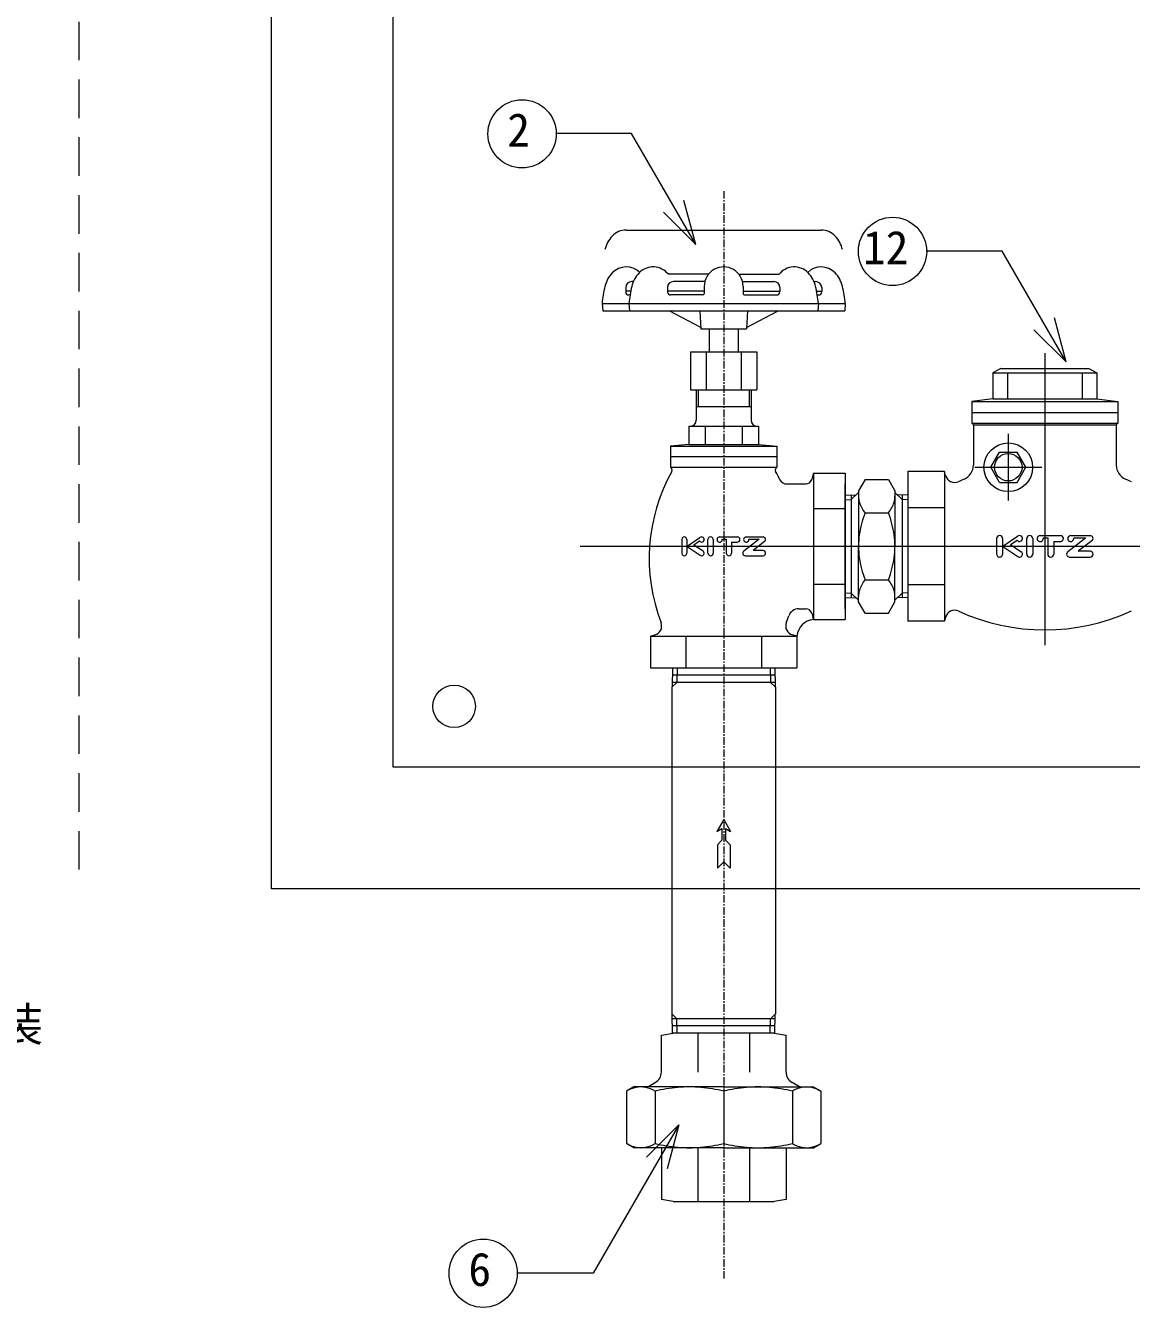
# Model space of a CAD drawing. Units: millimetres, scale not verified. Extents: x -79494 to 6471, y -2774 to 2774.
# Drawn here: x -102 to 627, y -607 to 238 of the extents above; entities that cross this region are included whole.
import ezdxf
from ezdxf.enums import TextEntityAlignment as Align

# ---------------------------------------------------------------- set-up
doc = ezdxf.new("R2010")
doc.units = ezdxf.units.MM
doc.header["$LTSCALE"] = 4
doc.linetypes.add('USER1', pattern=[9.525, 6.35, -3.175])
doc.linetypes.add('USER6', pattern=[2, 1.25, -0.25, 0.25, -0.25])
for name, color, linetype, lineweight in [('0-1_WAKU', 7, 'Continuous', 18), ('0-3_moji', 7, 'Continuous', 18), ('1-0', 7, 'Continuous', 18)]:
    doc.layers.add(name, color=color, linetype=linetype, lineweight=lineweight)
doc.styles.add('ＭＳ ゴシック', font='')
doc.styles.get('ＭＳ ゴシック').set_extended_font_data('MS Gothic')

msp = doc.modelspace()

# ---------------------------------------------------------------- linework, layer by layer
at = {"layer": '0-1_WAKU', "linetype": 'USER1'}
msp.add_line((-66.511, 888.513), (-66.511, -323.515), dxfattribs=at)
at = {"layer": '0-3_moji'}
for p, q in [((297.804, 167.168), (247.804, 167.168)), ((340.006, 94.071), (297.804, 167.168)), ((340.006, 94.071), (332.242, 123.049)), ((340.006, 94.071), (318.793, 115.284)), ((541.959, 89.667), (491.959, 89.667)), ((584.161, 16.569), (541.959, 89.667)), ((584.161, 16.569), (576.397, 45.547)), ((584.161, 16.569), (562.948, 37.783)), ((328.898, -486.291), (272.46, -584.045)), ((328.898, -486.291), (307.685, -507.504)), ((328.898, -486.291), (321.134, -515.269)), ((272.46, -584.045), (222.46, -584.045))]:
    msp.add_line(p, q, dxfattribs=at)
for centre in [(225.595, 166.915), (469.75, 89.413), (199.96, -584.045)]:
    msp.add_circle(centre, 22.5, dxfattribs=at)
at = {"layer": '1-0', "color": 3}
for p, q in [((140.709, -250.509), (140.709, 791.757)), ((570.102, 22.321), (570.102, -170.098)), ((546.05, -30.855), (546.05, -74.831)), ((524.082, -52.843), (568.098, -52.843)), ((263.856, -104.956), (1263.149, -104.956)), ((327.734, -185.13), (327.626, -194.598)), ((389.191, -185.13), (389.299, -194.598)), ((392.239, -189.88), (324.686, -189.88)), ((327.626, -194.598), (324.388, -197.836)), ((392.239, -194.598), (324.686, -194.598)), ((389.299, -194.598), (392.537, -197.836)), ((1583.846, -250.509), (140.709, -250.509)), ((358.462, -285.051), (353.973, -292.827)), ((358.462, -285.051), (362.952, -292.827)), ((353.973, -292.827), (357.34, -290.883)), ((357.34, -290.883), (357.34, -298.68)), ((359.585, -290.883), (362.952, -292.827)), ((359.585, -290.883), (359.585, -298.68)), ((354.293, -301.727), (357.34, -298.68)), ((354.293, -301.727), (354.293, -317.12)), ((359.585, -298.68), (362.631, -301.727)), ((362.631, -301.727), (362.631, -317.12)), ((354.293, -317.12), (358.462, -312.951)), ((358.462, -312.951), (362.631, -317.12)), ((327.626, -416.272), (324.388, -413.035)), ((389.299, -416.272), (392.537, -413.035)), ((392.239, -416.272), (324.686, -416.272)), ((392.239, -420.991), (324.686, -420.991)), ((327.734, -425.74), (327.626, -416.272)), ((389.191, -425.74), (389.299, -416.272))]:
    msp.add_line(p, q, dxfattribs=at)
at = {"layer": '1-0', "color": 3, "linetype": 'USER6'}
msp.add_line((358.462, 129.226), (358.462, -587.581), dxfattribs=at)
at = {"layer": '1-0'}
for p, q in [((294.245, 103.497), (422.68, 103.497)), ((298.981, 69.561), (297.875, 69.561)), ((348.449, 74.372), (321.989, 74.372)), ((346.042, 69.561), (325.441, 69.561)), ((368.476, 74.372), (394.936, 74.372)), ((370.883, 69.561), (391.484, 69.561)), ((417.944, 69.561), (419.049, 69.561)), ((293.867, 65.552), (293.867, 62.746)), ((297.229, 63.147), (293.867, 63.147)), ((296.787, 60.742), (295.871, 60.742)), ((321.432, 65.552), (321.432, 62.746)), ((345.635, 63.147), (321.432, 63.147)), ((344.632, 60.742), (323.436, 60.742)), ((345.635, 66.354), (345.635, 61.744)), ((371.29, 66.354), (371.29, 61.744)), ((371.29, 63.147), (395.493, 63.147)), ((372.292, 60.742), (393.489, 60.742)), ((395.493, 65.552), (395.493, 62.746)), ((419.696, 63.147), (423.058, 63.147)), ((420.138, 60.742), (421.054, 60.742)), ((423.058, 65.552), (423.058, 62.746)), ((278.288, 55.13), (278.709, 50.319)), ((278.288, 55.13), (438.637, 55.13)), ((296.018, 55.13), (296.439, 50.319)), ((420.907, 55.13), (420.486, 50.319)), ((438.637, 55.13), (438.216, 50.319)), ((278.709, 50.319), (438.216, 50.319)), ((343.377, 39.295), (322.644, 50.319)), ((342.799, 50.319), (343.43, 38.293)), ((374.125, 50.319), (373.495, 38.293)), ((373.548, 39.295), (394.281, 50.319)), ((343.43, 38.293), (373.495, 38.293)), ((348.942, 38.293), (348.942, 23.323)), ((367.983, 38.293), (367.983, 23.323)), ((336.615, 23.323), (380.31, 23.323)), ((346.89, 23.323), (346.89, -1.732)), ((370.035, 23.323), (370.035, -1.732)), ((380.31, 23.323), (380.31, -1.732)), ((541.039, 12.299), (535.828, 9.29)), ((535.828, 9.29), (604.377, 9.29)), ((535.828, 9.29), (535.828, -7.745)), ((541.039, 12.299), (599.166, 12.299)), ((545.557, 9.29), (545.557, -7.745)), ((570.102, 9.29), (570.102, -7.745)), ((594.647, 9.29), (594.647, -7.745)), ((599.166, 12.299), (604.377, 9.29)), ((604.377, 9.29), (604.377, -7.745)), ((340.423, -1.732), (340.423, -21.775)), ((341.726, -1.732), (341.726, -12.756)), ((375.199, -1.732), (375.199, -12.756)), ((376.502, -1.732), (376.502, -21.775)), ((535.828, -7.745), (521.998, -9.512)), ((535.828, -7.745), (604.377, -7.745)), ((604.377, -7.745), (618.207, -9.512)), ((340.423, -12.756), (376.502, -12.756)), ((521.998, -9.512), (521.998, -23.78)), ((521.998, -9.512), (618.207, -9.512)), ((521.998, -16.764), (618.207, -16.764)), ((618.207, -9.512), (618.207, -23.78)), ((521.998, -23.78), (618.207, -23.78)), ((523, -24.782), (521.998, -23.78)), ((523, -24.782), (523, -51.426)), ((523, -24.782), (617.205, -24.782)), ((617.205, -24.782), (618.207, -23.78)), ((617.205, -24.782), (617.205, -51.426)), ((335.412, -25.784), (335.412, -37.81)), ((335.412, -25.784), (381.513, -25.784)), ((346.312, -25.784), (346.312, -37.81)), ((370.613, -25.784), (370.613, -37.81)), ((381.513, -25.784), (381.513, -37.81)), ((335.412, -37.81), (323.386, -39.013)), ((323.386, -39.013), (393.539, -39.013)), ((323.386, -39.013), (323.386, -52.843)), ((335.412, -37.81), (381.513, -37.81)), ((381.513, -37.81), (393.539, -39.013)), ((393.539, -39.013), (393.539, -52.843)), ((323.386, -45.828), (393.539, -45.828)), ((534.478, -52.843), (540.264, -42.821)), ((540.264, -42.821), (551.836, -42.821)), ((557.622, -52.843), (551.836, -42.821)), ((323.386, -52.843), (393.539, -52.843)), ((417.591, -56.651), (416.454, -60.896)), ((417.591, -56.651), (438.637, -56.651)), ((417.591, -56.651), (417.591, -153.261)), ((438.637, -56.651), (438.637, -153.261)), ((479.906, -55.549), (479.906, -154.364)), ((503.959, -55.549), (479.906, -55.549)), ((504.734, -58.443), (503.959, -55.549)), ((540.264, -62.865), (534.478, -52.843)), ((551.836, -62.865), (557.622, -52.843)), ((400.065, -63.867), (412.582, -63.867)), ((438.637, -146.045), (438.637, -63.867)), ((451.623, -60.982), (447.296, -68.477)), ((451.623, -60.982), (467.021, -60.982)), ((467.021, -60.982), (471.348, -68.477)), ((540.264, -62.865), (551.836, -62.865)), ((438.637, -71.303), (445.619, -71.085)), ((438.637, -74.243), (442.585, -74.119)), ((442.585, -74.119), (447.296, -69.409)), ((442.585, -71.18), (442.585, -138.732)), ((447.296, -68.247), (447.296, -104.956)), ((471.348, -68.247), (471.348, -104.956)), ((476.058, -74.119), (471.348, -69.409)), ((479.906, -71.3), (473.024, -71.085)), ((476.058, -71.18), (476.058, -138.732)), ((479.906, -74.24), (476.058, -74.119)), ((417.591, -80.076), (438.637, -80.076)), ((451.623, -82.969), (467.021, -82.969)), ((503.959, -79.497), (479.906, -79.497)), ((330.802, -100.512), (330.802, -109.401)), ((334.275, -100.512), (334.275, -109.401)), ((334.35, -104.906), (342.826, -99.132)), ((348.105, -109.4), (348.105, -100.512)), ((351.579, -100.512), (351.579, -109.4)), ((355.801, -98.776), (367.443, -98.776)), ((357.537, -100.164), (357.537, -100.512)), ((357.537, -100.164), (360.151, -100.164)), ((360.151, -100.164), (360.151, -109.4)), ((381.834, -100.274), (371.641, -108.102)), ((373.341, -98.775), (384.43, -98.775)), ((375.077, -100.164), (375.077, -100.512)), ((375.077, -100.164), (381.795, -100.164)), ((538.333, -99.851), (538.333, -110.061)), ((542.322, -99.851), (542.322, -110.061)), ((542.408, -104.898), (552.143, -98.267)), ((547.561, -103.767), (551.788, -100.888)), ((558.206, -110.061), (558.206, -99.852)), ((562.196, -99.852), (562.196, -110.061)), ((567.045, -97.858), (580.417, -97.858)), ((569.04, -99.452), (572.042, -99.452)), ((569.04, -99.452), (569.04, -99.852)), ((572.042, -99.452), (572.042, -110.061)), ((596.946, -99.579), (585.239, -108.569)), ((587.191, -97.857), (599.927, -97.857)), ((589.185, -99.452), (596.901, -99.452)), ((589.185, -99.452), (589.185, -99.852)), ((601.112, -101.342), (592.411, -108.024)), ((334.35, -105.007), (342.938, -110.856)), ((338.836, -103.921), (342.516, -101.414)), ((338.836, -103.921), (344.865, -108.027)), ((363.624, -102.175), (367.443, -102.175)), ((363.624, -102.175), (363.624, -109.4)), ((385.461, -101.81), (377.886, -107.627)), ((384.423, -107.738), (377.925, -107.738)), ((447.296, -141.665), (447.296, -104.956)), ((471.348, -141.665), (471.348, -104.956)), ((542.408, -105.014), (552.271, -111.732)), ((547.56, -103.767), (554.484, -108.483)), ((576.031, -101.762), (576.031, -110.061)), ((576.031, -101.762), (580.417, -101.762)), ((599.919, -108.151), (592.456, -108.151)), ((372.672, -111.137), (384.423, -111.137)), ((586.423, -112.055), (599.919, -112.055)), ((417.591, -129.836), (438.637, -129.836)), ((451.623, -126.943), (467.021, -126.943)), ((503.959, -130.415), (479.906, -130.415)), ((438.637, -135.67), (442.585, -135.793)), ((438.637, -138.609), (445.619, -138.827)), ((442.585, -135.793), (447.296, -140.503)), ((451.623, -148.93), (447.296, -141.436)), ((467.021, -148.93), (471.348, -141.436)), ((476.058, -135.793), (471.348, -140.503)), ((479.906, -138.612), (473.024, -138.827)), ((479.906, -135.673), (476.058, -135.793)), ((407.997, -146.045), (412.582, -146.045)), ((416.454, -149.017), (417.591, -153.261)), ((451.623, -148.93), (467.021, -148.93)), ((504.734, -151.469), (503.959, -154.363)), ((417.591, -153.261), (438.637, -153.261)), ((310.157, -164.085), (313.141, -163.285)), ((310.157, -164.085), (310.157, -185.13)), ((310.157, -164.085), (406.767, -164.085)), ((333.582, -164.085), (333.582, -185.13)), ((383.343, -164.085), (383.343, -185.13)), ((406.767, -164.085), (403.784, -163.285)), ((406.767, -164.085), (406.767, -185.13)), ((310.157, -185.13), (406.767, -185.13)), ((317.373, -185.13), (399.552, -185.13)), ((324.794, -185.13), (324.591, -197.632)), ((392.131, -185.13), (392.333, -197.632)), ((324.388, -197.836), (324.388, -413.035)), ((392.537, -197.836), (392.537, -413.035)), ((324.794, -425.74), (324.591, -413.238)), ((392.131, -425.74), (392.333, -413.238)), ((317.373, -427.174), (325.141, -425.74)), ((317.373, -451.433), (317.373, -427.174)), ((391.784, -425.74), (325.141, -425.74)), ((341.443, -425.74), (341.443, -451.433)), ((375.482, -425.74), (375.482, -451.433)), ((391.784, -425.74), (399.552, -427.174)), ((399.552, -451.433), (399.552, -427.174)), ((299.334, -461.248), (294.462, -464.061)), ((294.462, -464.061), (294.462, -498.523)), ((358.462, -461.248), (299.334, -461.248)), ((308.389, -461.248), (313.364, -458.376)), ((313.207, -464.061), (313.207, -498.523)), ((358.462, -461.248), (417.591, -461.248)), ((358.462, -464.061), (358.462, -498.523)), ((408.536, -461.248), (403.56, -458.376)), ((403.717, -464.061), (403.717, -498.523)), ((417.591, -461.248), (422.463, -464.061)), ((422.463, -464.061), (422.463, -498.523)), ((299.334, -501.336), (294.462, -498.523)), ((358.462, -501.336), (299.334, -501.336)), ((317.373, -501.336), (317.373, -535.41)), ((341.443, -501.336), (341.443, -536.844)), ((358.462, -501.336), (417.591, -501.336)), ((375.482, -501.336), (375.482, -536.844)), ((399.552, -501.336), (399.552, -535.41)), ((417.591, -501.336), (422.463, -498.523)), ((325.141, -536.844), (317.373, -535.41)), ((325.141, -536.844), (391.784, -536.844)), ((399.552, -535.41), (391.784, -536.844))]:
    msp.add_line(p, q, dxfattribs=at)
at = {"layer": '1-0', "linetype": 'USER6'}
msp.add_line((358.462, -455.235), (358.462, -507.349), dxfattribs=at)
at = {"layer": '1-0', "color": 3}
msp.add_lwpolyline([(60.535, 891.975), (1664.021, 891.975), (1664.021, -330.683), (60.535, -330.683)], close=True, dxfattribs=at)
at = {"layer": '1-0'}
for points in [[(336.615, 23.323), (336.615, -1.732), (380.31, -1.732)], [(503.959, -55.549), (503.959, -154.364), (479.906, -154.364)], [(381.834, -100.274), (381.841, -100.267), (381.848, -100.259), (381.852, -100.25), (381.856, -100.241), (381.858, -100.231), (381.858, -100.221), (381.856, -100.212), (381.854, -100.203), (381.849, -100.195), (381.844, -100.186), (381.837, -100.179), (381.829, -100.173), (381.82, -100.169), (381.81, -100.165), (381.8, -100.164), (381.79, -100.164)], [(596.945, -99.579), (596.954, -99.571), (596.961, -99.562), (596.967, -99.551), (596.971, -99.54), (596.973, -99.529), (596.973, -99.518), (596.971, -99.507), (596.968, -99.497), (596.963, -99.487), (596.957, -99.478), (596.949, -99.47), (596.94, -99.463), (596.929, -99.457), (596.918, -99.454), (596.907, -99.452), (596.896, -99.452)], [(334.35, -104.905), (334.344, -104.91), (334.339, -104.916), (334.334, -104.922), (334.33, -104.929), (334.327, -104.936), (334.324, -104.943), (334.323, -104.951), (334.323, -104.956)], [(377.886, -107.627), (377.878, -107.634), (377.872, -107.642), (377.867, -107.651), (377.864, -107.66), (377.862, -107.67), (377.862, -107.68), (377.863, -107.689), (377.866, -107.698), (377.87, -107.707), (377.876, -107.715), (377.883, -107.722), (377.891, -107.728), (377.9, -107.733), (377.91, -107.736), (377.919, -107.737), (377.929, -107.737)], [(542.408, -104.898), (542.401, -104.903), (542.395, -104.91), (542.389, -104.917), (542.385, -104.925), (542.381, -104.933), (542.379, -104.942), (542.377, -104.95), (542.377, -104.96), (542.378, -104.968), (542.38, -104.976), (542.383, -104.984), (542.387, -104.991), (542.392, -104.999), (542.397, -105.005), (542.404, -105.011), (542.411, -105.017)], [(592.411, -108.024), (592.403, -108.032), (592.395, -108.041), (592.39, -108.051), (592.386, -108.062), (592.384, -108.073), (592.384, -108.085), (592.385, -108.095), (592.388, -108.105), (592.393, -108.115), (592.4, -108.125), (592.408, -108.133), (592.417, -108.14), (592.427, -108.145), (592.438, -108.149), (592.449, -108.151), (592.461, -108.151)]]:
    msp.add_lwpolyline(points, dxfattribs=at)
for radius in [16.035, 9.02]:
    msp.add_circle((546.05, -52.843), radius, dxfattribs=at)
at = {"layer": '1-0', "color": 3}
msp.add_circle((180.796, -210.422), 14.03, dxfattribs=at)
at = {"layer": '1-0'}
for centre, radius, start, end in [((294.245, 90.669), 12.828, 90.00004, 136.2655), ((422.68, 90.669), 12.828, 43.73453, 89.99998), ((298.936, 86.295), 19.242, 136.50144, 167.15407), ((417.988, 86.295), 19.242, 12.84594, 43.49856), ((294.245, 66.354), 12.828, 46.28506, 136.2655), ((311.975, 66.354), 12.828, 38.68219, 136.2655), ((358.462, 66.354), 12.828, 0, 180.00002), ((404.95, 66.354), 12.828, 43.73453, 141.31782), ((422.68, 66.354), 12.828, 43.73453, 133.71494), ((298.936, 61.98), 19.242, 136.50144, 167.15407), ((297.875, 65.552), 4.009, 90.00004, 180.00002), ((316.666, 61.98), 19.242, 136.50144, 167.15407), ((325.441, 65.552), 4.009, 90.00004, 180.00002), ((391.484, 65.552), 4.009, 0, 89.99998), ((400.259, 61.98), 19.242, 12.84594, 43.49856), ((419.049, 65.552), 4.009, 0, 89.99998), ((417.988, 61.98), 19.242, 12.84594, 43.49856), ((366.004, 45.979), 88.192, 166.70634, 174.04404), ((295.871, 62.746), 2.004, 180.00002, 270), ((383.734, 45.979), 88.192, 166.70634, 174.04404), ((323.436, 62.746), 2.004, 180.00002, 270), ((344.632, 61.744), 1.002, 270.00002, 359.99998), ((372.292, 61.744), 1.002, 180.00002, 270), ((393.489, 62.746), 2.004, 270.00002, 0), ((333.191, 45.979), 88.192, 5.95598, 13.29367), ((421.054, 62.746), 2.004, 270.00002, 0), ((350.921, 45.979), 88.192, 5.95598, 13.29367), ((336.414, -21.775), 4.009, 270.00002, 359.99998), ((380.51, -21.775), 4.009, 180.00002, 270), ((427.613, -112.974), 118.257, 150.96898, 200.98471), ((322.458, -54.619), 2.004, 330.76537, 62.40547), ((394.467, -54.619), 2.004, 117.59455, 209.23465), ((289.312, -112.974), 118.257, 26.04165, 29.03102), ((510.542, -56.887), 6.013, 195.00006, 294.74153), ((512.978, -51.426), 10.022, 292.98011, 0.00004), ((627.227, -51.426), 10.022, 179.99996, 247.01991), ((400.065, -58.856), 5.011, 206.04169, 270.00007), ((412.582, -59.858), 4.009, 269.99991, 344.99998), ((570.102, -186.133), 136.296, 112.98007, 114.7416), ((570.102, -186.133), 136.296, 65.25841, 67.01995), ((461.478, -71.877), 14.183, 180.39875, 196.59502), ((466.126, -70.526), 19.023, 196.49636, 208.57777), ((452.517, -70.526), 19.023, 331.42223, 343.50364), ((457.165, -71.877), 14.183, 343.40498, 359.60125), ((511.675, -106.633), 64.547, 158.49265, 165.1618), ((469.943, -68.505), 23.342, 208.45155, 218.29083), ((448.7, -68.505), 23.342, 321.70917, 331.54845), ((406.968, -106.633), 64.547, 14.8382, 21.50735), ((507.979, -105.67), 60.727, 165.14714, 172.2365), ((410.665, -105.67), 60.727, 7.7635, 14.85286), ((332.539, -100.512), 1.736, 0, 180.00002), ((343.932, -100.474), 1.699, 213.57451, 89.1432), ((343.986, -100.835), 2.06, 90.77895, 124.25906), ((349.842, -100.512), 1.737, 0, 180.00002), ((355.801, -100.512), 1.736, 89.99998, 0.00001), ((367.443, -100.475), 1.7, 270.00002, 89.99998), ((373.341, -100.512), 1.737, 89.99998, 0.00001), ((384.43, -100.467), 1.692, 307.5241, 89.99998), ((503.093, -105.015), 55.798, 172.22563, 179.93993), ((415.55, -105.015), 55.798, 0.06007, 7.77437), ((540.328, -99.851), 1.994, 0.00002, 180.00002), ((553.414, -99.809), 1.952, 213.57451, 89.1432), ((553.475, -100.223), 2.366, 90.77895, 124.25906), ((560.201, -99.852), 1.995, 0.00002, 180.00002), ((567.045, -99.852), 1.994, 89.99998, 0.00001), ((580.417, -99.81), 1.952, 270.00002, 89.99998), ((587.191, -99.852), 1.995, 89.99998, 0.00001), ((599.927, -99.801), 1.944, 307.52411, 89.99998), ((332.539, -109.401), 1.736, 179.99996, 0.00001), ((343.901, -109.441), 1.711, 235.74094, 55.74095), ((349.842, -109.4), 1.737, 180.00004, 359.99998), ((361.888, -109.4), 1.737, 180.00004, 359.99998), ((372.672, -109.445), 1.693, 127.52411, 270), ((384.423, -109.437), 1.7, 270.00002, 89.99998), ((503.093, -104.898), 55.798, 180.06007, 187.77437), ((415.55, -104.898), 55.798, 352.22563, 359.93993), ((553.378, -110.108), 1.966, 235.74094, 55.74095), ((586.423, -110.111), 1.944, 127.52411, 270), ((599.919, -110.103), 1.952, 270.00002, 89.99998), ((507.979, -104.242), 60.727, 187.7635, 194.85286), ((410.665, -104.242), 60.727, 345.14714, 352.2365), ((540.328, -110.061), 1.994, 179.99996, 0.00001), ((560.201, -110.061), 1.995, 180.00004, 0), ((574.036, -110.061), 1.995, 180.00004, 0), ((511.675, -103.279), 64.547, 194.8382, 201.50735), ((406.968, -103.279), 64.547, 338.49265, 345.1618), ((461.478, -138.036), 14.183, 163.40498, 179.60125), ((466.126, -139.386), 19.023, 151.42223, 163.50364), ((469.943, -141.407), 23.342, 141.70917, 151.54845), ((448.7, -141.407), 23.342, 28.45155, 38.29083), ((452.517, -139.386), 19.023, 16.49636, 28.57777), ((457.165, -138.036), 14.183, 0.39875, 16.59502), ((289.312, -112.974), 118.257, 339.01529, 341.33707), ((407.997, -153.061), 7.015, 90.00004, 161.3371), ((412.582, -150.054), 4.009, 15.00002, 90.00009), ((510.542, -153.026), 6.013, 65.25847, 164.99994), ((570.102, -23.78), 136.296, 245.25441, 294.74159), ((311.585, -157.477), 6.013, 285.00004, 20.98478), ((405.34, -157.477), 6.013, 159.01522, 254.99998), ((418.739, -165.232), 12.026, 95.47626, 174.52357), ((309.356, -451.433), 8.017, 300, 360), ((407.569, -451.433), 8.017, 180, 240), ((304.948, -481.302), 20.179, 102.56133, 121.30747), ((303.835, -476.436), 15.187, 77.54467, 102.45536), ((302.722, -481.302), 20.179, 58.69248, 77.43867), ((336.284, -556.652), 95.423, 94.84514, 103.99506), ((335.835, -551.566), 90.318, 85.16537, 94.83355), ((335.385, -556.652), 95.423, 76.00495, 85.15381), ((381.539, -556.652), 95.423, 94.84619, 103.99505), ((381.09, -551.566), 90.318, 85.16644, 94.83464), ((380.641, -556.651), 95.423, 76.00493, 85.15484), ((414.203, -481.302), 20.179, 102.56128, 121.30746), ((413.09, -476.436), 15.187, 77.54464, 102.45535), ((411.977, -481.302), 20.179, 58.69253, 77.43866), ((304.948, -481.282), 20.179, 238.69253, 257.43868), ((303.835, -486.148), 15.187, 257.54464, 282.45532), ((302.722, -481.282), 20.179, 282.56133, 301.30752), ((336.284, -405.933), 95.423, 256.00494, 265.15486), ((335.835, -411.018), 90.318, 265.16645, 274.83463), ((335.385, -405.932), 95.423, 274.84619, 283.99505), ((381.539, -405.932), 95.423, 256.00495, 265.15381), ((381.09, -411.018), 90.318, 265.16536, 274.83356), ((380.641, -405.933), 95.423, 274.84516, 283.99507), ((414.203, -481.282), 20.179, 238.69254, 257.43872), ((413.09, -486.148), 15.187, 257.54465, 282.45536), ((411.977, -481.282), 20.179, 282.56134, 301.30747)]:
    msp.add_arc(centre, radius, start, end, dxfattribs=at)

# ---------------------------------------------------------------- texts
at = {"layer": '0-3_moji', "style": 'ＭＳ ゴシック'}
for s, p in [('2', (215.849, 151.915)), ('12', (450.258, 74.413)), ('色  ：ライトベージュ塗装', (-450.014, -437.592)), ('6', (190.214, -599.045))]:
    msp.add_text(s, height=21.99, dxfattribs=at).set_placement(p, align=Align.BOTTOM_LEFT)

doc.saveas('drawing.dxf')
